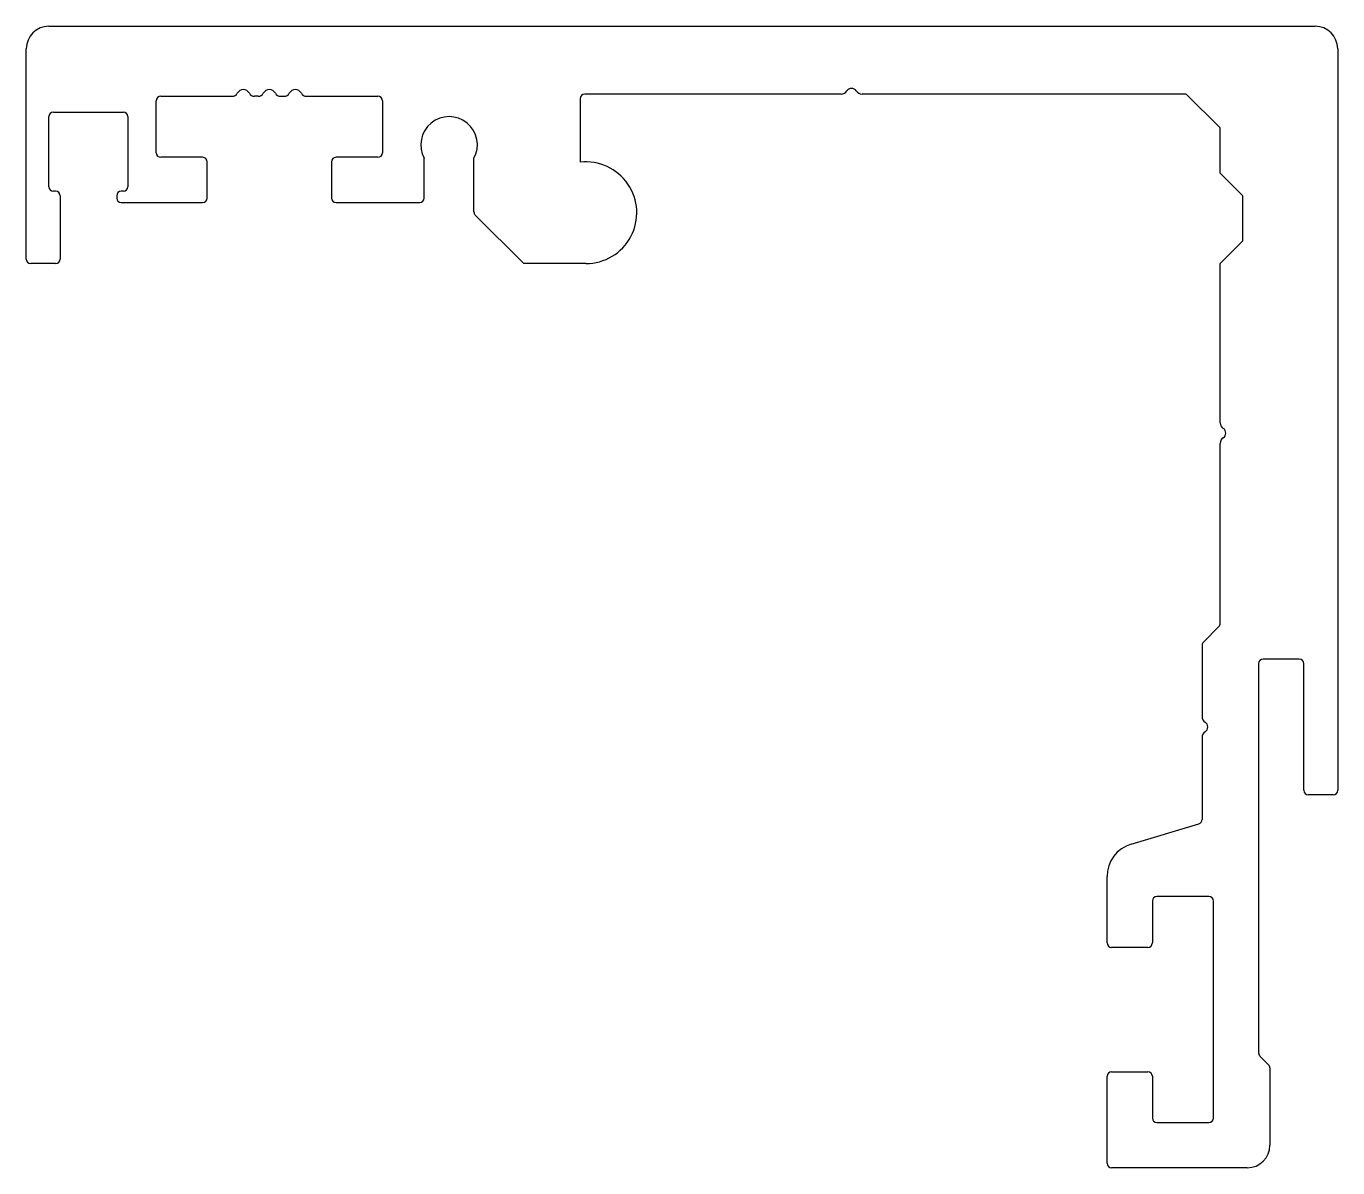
# Model space of a CAD drawing. Extents: x 2739.1 to 2797.1, y 1248.8 to 1299.3.
import ezdxf

# ---------------------------------------------------------------- set-up
doc = ezdxf.new("R2010")
doc.units = 0
doc.layers.get('0').update_dxf_attribs({"linetype": 'CONTINUOUS'})

msp = doc.modelspace()

# ---------------------------------------------------------------- linework, layer by layer
for p, q in [((2740.074, 1299.259), (2796.074, 1299.259)), ((2739.074, 1288.959), (2739.074, 1298.259)), ((2797.074, 1298.259), (2797.074, 1265.459)), ((2744.824, 1293.659), (2744.824, 1295.959)), ((2745.024, 1296.159), (2748.184, 1296.159)), ((2749.334, 1296.159), (2749.164, 1296.159)), ((2750.314, 1296.159), (2750.484, 1296.159)), ((2751.464, 1296.159), (2754.624, 1296.159)), ((2754.824, 1295.959), (2754.824, 1293.659)), ((2763.574, 1296.059), (2763.574, 1293.245)), ((2775.113, 1296.259), (2763.774, 1296.259)), ((2790.374, 1296.259), (2776.035, 1296.259)), ((2791.874, 1294.759), (2790.374, 1296.259)), ((2740.074, 1292.159), (2740.074, 1295.259)), ((2740.274, 1295.459), (2743.374, 1295.459)), ((2743.574, 1295.259), (2743.574, 1292.159)), ((2791.874, 1292.759), (2791.874, 1294.759)), ((2746.874, 1293.459), (2745.024, 1293.459)), ((2754.624, 1293.459), (2752.774, 1293.459)), ((2756.674, 1291.659), (2756.674, 1293.415)), ((2758.874, 1291.042), (2758.874, 1293.415)), ((2747.074, 1291.659), (2747.074, 1293.259)), ((2752.574, 1293.259), (2752.574, 1291.659)), ((2792.874, 1291.759), (2791.874, 1292.759)), ((2740.374, 1291.959), (2740.274, 1291.959)), ((2740.574, 1291.759), (2740.574, 1288.959)), ((2743.074, 1291.759), (2743.074, 1291.659)), ((2743.374, 1291.959), (2743.274, 1291.959)), ((2792.874, 1289.759), (2792.874, 1291.759)), ((2743.274, 1291.459), (2746.874, 1291.459)), ((2752.774, 1291.459), (2756.474, 1291.459)), ((2761.074, 1288.759), (2758.933, 1290.9)), ((2791.874, 1288.759), (2792.874, 1289.759)), ((2740.374, 1288.759), (2739.274, 1288.759)), ((2763.824, 1288.759), (2761.074, 1288.759)), ((2791.874, 1281.72), (2791.874, 1288.759)), ((2791.874, 1272.842), (2791.874, 1280.798)), ((2791.133, 1272.018), (2791.816, 1272.7)), ((2791.074, 1271.876), (2791.074, 1268.72)), ((2793.574, 1271.059), (2793.574, 1253.842)), ((2795.374, 1271.259), (2793.774, 1271.259)), ((2795.574, 1265.459), (2795.574, 1271.059)), ((2791.074, 1267.798), (2791.074, 1264.168)), ((2796.874, 1265.259), (2795.774, 1265.259)), ((2787.943, 1263.08), (2790.932, 1263.976)), ((2786.874, 1258.709), (2786.874, 1261.643)), ((2788.874, 1260.559), (2788.874, 1258.709)), ((2791.374, 1260.759), (2789.074, 1260.759)), ((2791.574, 1250.959), (2791.574, 1260.559)), ((2788.674, 1258.509), (2787.074, 1258.509)), ((2793.633, 1253.7), (2794.016, 1253.318)), ((2786.874, 1248.959), (2786.874, 1252.809)), ((2787.074, 1253.009), (2788.674, 1253.009)), ((2788.874, 1252.809), (2788.874, 1250.959)), ((2794.074, 1253.176), (2794.074, 1249.759)), ((2789.074, 1250.759), (2791.374, 1250.759)), ((2793.074, 1248.759), (2787.074, 1248.759))]:
    msp.add_line(p, q)
for centre, radius, start, end in [((2740.074, 1298.259), 1, 90, 180), ((2796.074, 1298.259), 1, 0, 90), ((2748.674, 1296.159), 0.3, 27.03569, 152.96431), ((2749.824, 1296.159), 0.3, 27.03569, 152.96431), ((2750.974, 1296.159), 0.3, 27.03569, 152.96431), ((2775.113, 1296.559), 0.3, 270, 326.94427), ((2775.574, 1296.259), 0.25, 33.05573, 146.94427), ((2776.035, 1296.559), 0.3, 213.05573, 270), ((2745.024, 1295.959), 0.2, 90, 180), ((2748.184, 1296.409), 0.25, 270, 332.96431), ((2749.164, 1296.409), 0.25, 207.03569, 270), ((2749.334, 1296.409), 0.25, 270, 332.96431), ((2750.314, 1296.409), 0.25, 207.03569, 270), ((2750.484, 1296.409), 0.25, 270, 332.96431), ((2751.464, 1296.409), 0.25, 207.03569, 270), ((2754.624, 1295.959), 0.2, 0, 90), ((2763.774, 1296.059), 0.2, 90, 180), ((2740.274, 1295.259), 0.2, 90, 180), ((2743.374, 1295.259), 0.2, 0, 90), ((2757.774, 1294.009), 1.25, 331.64236, 208.35764), ((2745.024, 1293.659), 0.2, 180, 270), ((2746.874, 1293.259), 0.2, 0, 90), ((2752.774, 1293.259), 0.2, 90, 180), ((2754.624, 1293.659), 0.2, 270, 360), ((2763.824, 1291.009), 2.25, 270, 96.37937), ((2740.274, 1292.159), 0.2, 180, 270), ((2740.374, 1291.759), 0.2, 0, 90), ((2743.274, 1291.759), 0.2, 90, 180), ((2743.374, 1292.159), 0.2, 270, 360), ((2743.274, 1291.659), 0.2, 180, 270), ((2746.874, 1291.659), 0.2, 270, 360), ((2752.774, 1291.659), 0.2, 180, 270), ((2756.474, 1291.659), 0.2, 270, 360), ((2759.074, 1291.042), 0.2, 180, 225), ((2739.274, 1288.959), 0.2, 180, 270), ((2740.374, 1288.959), 0.2, 270, 360), ((2792.174, 1281.72), 0.3, 180, 236.94427), ((2791.874, 1281.259), 0.25, 303.05573, 56.94427), ((2792.174, 1280.798), 0.3, 123.05573, 180), ((2791.674, 1272.842), 0.2, 315, 0), ((2791.274, 1271.876), 0.2, 135, 180), ((2793.774, 1271.059), 0.2, 90, 180), ((2795.374, 1271.059), 0.2, 0, 90), ((2791.374, 1268.72), 0.3, 180, 236.94427), ((2791.074, 1268.259), 0.25, 303.05573, 56.94427), ((2791.374, 1267.798), 0.3, 123.05573, 180), ((2795.774, 1265.459), 0.2, 180, 270), ((2796.874, 1265.459), 0.2, 270, 0), ((2790.874, 1264.168), 0.2, 286.69924, 360), ((2788.374, 1261.643), 1.5, 106.69924, 180), ((2789.074, 1260.559), 0.2, 90, 180), ((2791.374, 1260.559), 0.2, 0, 90), ((2787.074, 1258.709), 0.2, 180, 270), ((2788.674, 1258.709), 0.2, 270, 360), ((2793.774, 1253.842), 0.2, 180, 225), ((2787.074, 1252.809), 0.2, 90, 180), ((2788.674, 1252.809), 0.2, 0, 90), ((2793.874, 1253.176), 0.2, 0, 45), ((2789.074, 1250.959), 0.2, 180, 270), ((2791.374, 1250.959), 0.2, 270, 0), ((2793.074, 1249.759), 1, 270, 0), ((2787.074, 1248.959), 0.2, 180, 270)]:
    msp.add_arc(centre, radius, start, end)

doc.saveas('drawing.dxf')
